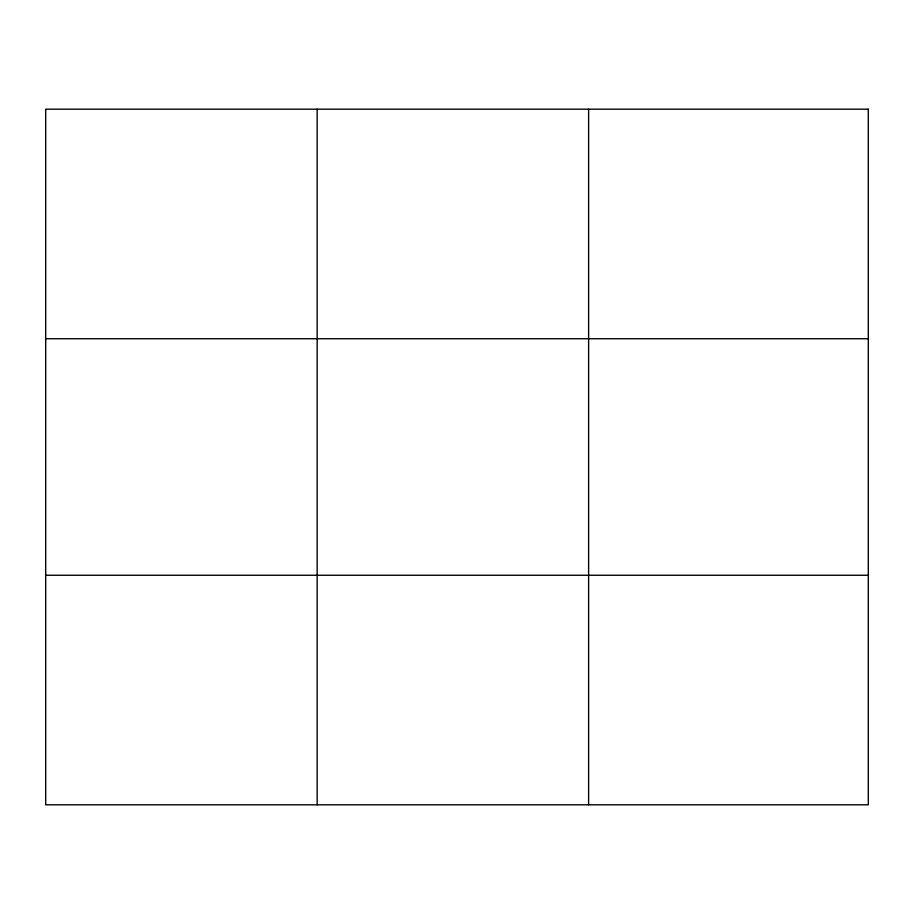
<?xml version="1.0" encoding="UTF-8"?>
<svg xmlns="http://www.w3.org/2000/svg" width="914" height="914" viewBox="0 0 914 914"><rect width="100%" height="100%" fill="white"/><g stroke="black" fill="none" stroke-linecap="round" stroke-linejoin="round"><path stroke-width="1.37" d="M317.158 109.189L317.158 804.811M588.616 109.189L588.616 804.811M45.7 338.74L868.3 338.74M45.7 575.26L868.3 575.26M868.3 109.189L868.3 804.811L45.7 804.811L45.7 109.189L868.3 109.189"/></g></svg>
